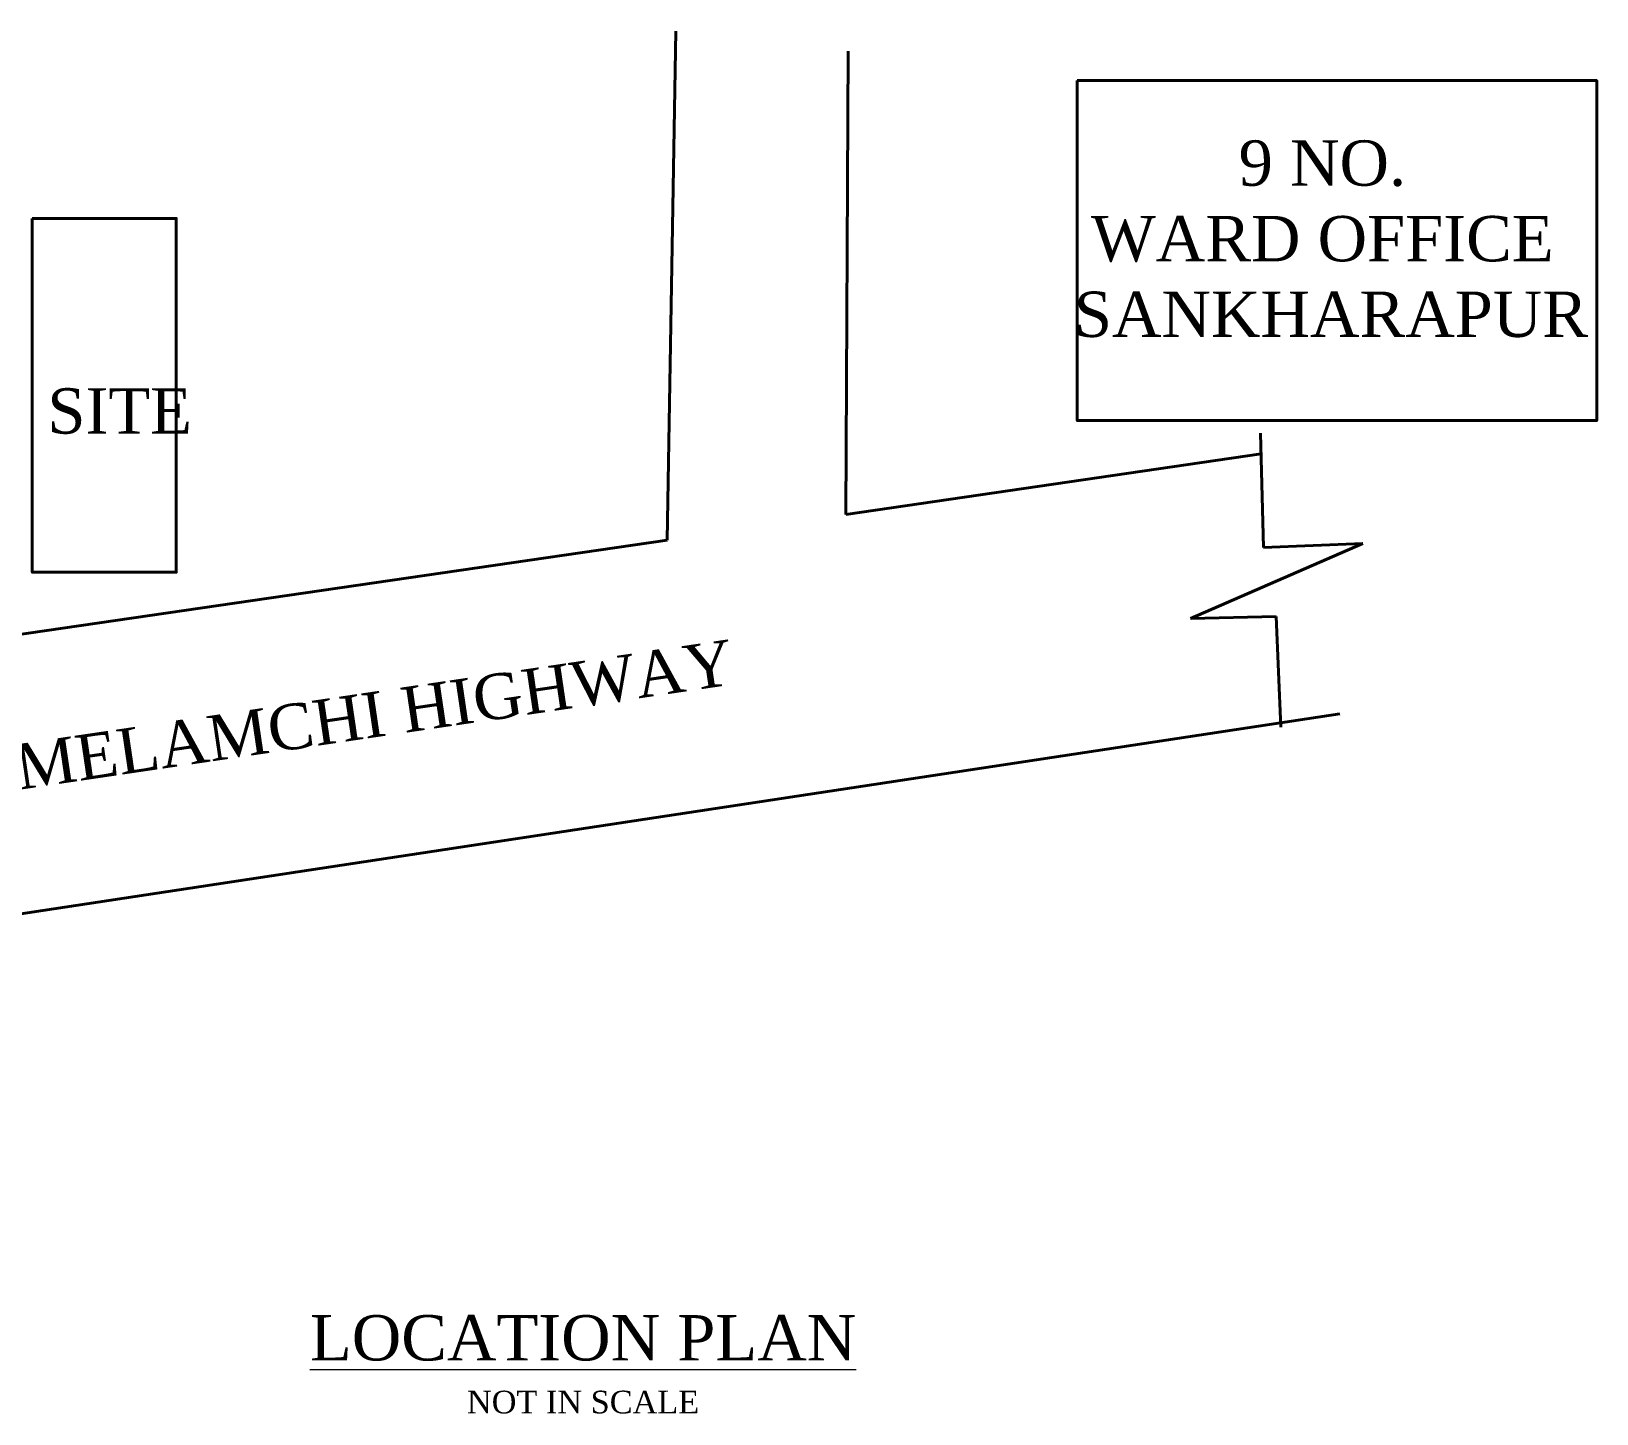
# Model space of a CAD drawing. Header units: inches. Extents: x -14619 to 1971361, y -855114 to -978.
# Drawn here: x 22684.4 to 23098.4, y -5773.3 to -5407.6 of the extents above; entities that cross this region are included whole.
import ezdxf

# ---------------------------------------------------------------- set-up
doc = ezdxf.new("R2010")
doc.units = ezdxf.units.IN
doc.header["$LTSCALE"] = 0.5
doc.header["$MEASUREMENT"] = 0
doc.layers.add('TEXT', color=220, linetype='Continuous', lineweight=9)
doc.layers.add('wall', color=20, linetype='Continuous', lineweight=40)
doc.styles.add('arial', font='arial.ttf')

msp = doc.modelspace()

# ---------------------------------------------------------------- linework, layer by layer
at = {"layer": 'wall'}
for p, q in [((22852.58, -5542.23), (22854.86, -5407.56)), ((22899.84, -5535.36), (22900.43, -5412.82)), ((23009.51, -5513.86), (23010.28, -5544.1)), ((22899.84, -5535.36), (23009.65, -5519.39)), ((22579.5, -5581.94), (22852.58, -5542.23)), ((23036.54, -5543.11), (22990.95, -5562.9)), ((23010.28, -5544.1), (23036.54, -5543.11)), ((22990.95, -5562.9), (23013.6, -5562.42)), ((23013.6, -5562.42), (23014.84, -5591.65)), ((22620.15, -5650.34), (23030.46, -5588.14))]:
    msp.add_line(p, q, dxfattribs=at)
for points in [[(22961.03, -5420.6), (23098.41, -5420.6), (23098.41, -5510.54), (22961.03, -5510.54)], [(22684.63, -5457.09), (22722.73, -5457.09), (22722.73, -5550.66), (22684.63, -5550.66)]]:
    msp.add_lwpolyline(points, close=True, dxfattribs=at)

# ---------------------------------------------------------------- texts
at = {"layer": 'TEXT', "char_height": 12, "attachment_point": 5, "style": 'arial'}
for s, insert in [('{\\fTimes New Roman|b0|i0|c0|p18;9 NO. \\PWARD OFFICE\\P SANKHARAPUR}', (23025.86, -5462.5)), ('{\\fTimes New Roman|b0|i0|c0|p18;SITE}', (22707.76, -5508.08)), ('{\\fTimes New Roman|b0|i0|c0|p18;\\LLOCATION PLAN\\l \\P\\H0.5x;NOT IN SCALE}', (22830.32, -5760.25))]:
    msp.add_mtext(s, dxfattribs=dict(at, insert=insert))
at = {"layer": 'TEXT', "insert": (22735.53, -5594.29), "char_height": 12, "attachment_point": 5, "rotation": 8.3935, "style": 'arial'}
msp.add_mtext('{\\fTimes New Roman|b0|i0|c0|p18;SANKHU MELAMCHI HIGHWAY}', dxfattribs=at)

doc.saveas('drawing.dxf')
